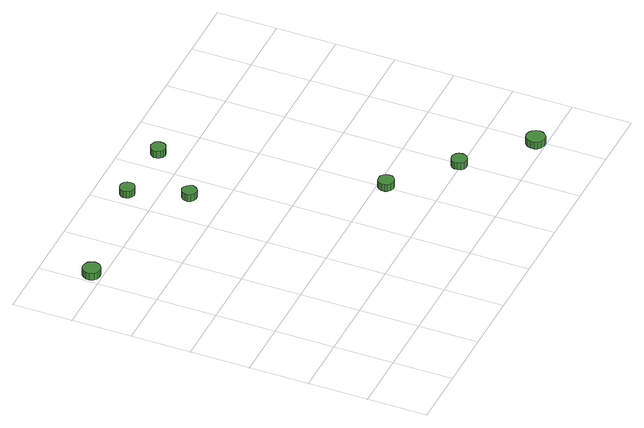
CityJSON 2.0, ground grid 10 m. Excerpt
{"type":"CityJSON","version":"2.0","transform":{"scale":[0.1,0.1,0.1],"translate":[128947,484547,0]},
"CityObjects":{
"tree1":{"type":"SolitaryVegetationObject","attributes":{"function":"something"},"geometry":[{"type":"MultiSurface","lod":"1","boundaries":[[[0,1,2,3,4,5,6,7,8,9,10,11,12,13,14]],[[15,16,17,18,19,20,21,22,23,24,25,26,27,28,29]],[[0,29,28,1]],[[1,28,27,2]],[[2,27,26,3]],[[3,26,25,4]],[[4,25,24,5]],[[5,24,23,6]],[[6,23,22,7]],[[7,22,21,8]],[[8,21,20,9]],[[9,20,19,10]],[[10,19,18,11]],[[11,18,17,12]],[[12,17,16,13]],[[13,16,15,14]],[[14,15,29,0]]]}]},
"tree2":{"type":"SolitaryVegetationObject","attributes":{"function":"something"},"geometry":[{"type":"MultiSurface","lod":"1","boundaries":[[[30,31,32,33,34,35,36,37,38,39,40,41,42,43,44]],[[45,46,47,48,49,50,51,52,53,54,55,56,57,58,59]],[[30,59,58,31]],[[31,58,57,32]],[[32,57,56,33]],[[33,56,55,34]],[[34,55,54,35]],[[35,54,53,36]],[[36,53,52,37]],[[37,52,51,38]],[[38,51,50,39]],[[39,50,49,40]],[[40,49,48,41]],[[41,48,47,42]],[[42,47,46,43]],[[43,46,45,44]],[[44,45,59,30]]]}]},
"tree3":{"type":"SolitaryVegetationObject","attributes":{"function":"something"},"geometry":[{"type":"MultiSurface","lod":"1","boundaries":[[[60,61,62,63,64,65,66,67,68,69,70,71,72,73,74]],[[75,76,77,78,79,80,81,82,83,84,85,86,87,88,89]],[[60,89,88,61]],[[61,88,87,62]],[[62,87,86,63]],[[63,86,85,64]],[[64,85,84,65]],[[65,84,83,66]],[[66,83,82,67]],[[67,82,81,68]],[[68,81,80,69]],[[69,80,79,70]],[[70,79,78,71]],[[71,78,77,72]],[[72,77,76,73]],[[73,76,75,74]],[[74,75,89,60]]]}]},
"tree4":{"type":"SolitaryVegetationObject","attributes":{"function":"something"},"geometry":[{"type":"MultiSurface","lod":"1","boundaries":[[[90,91,92,93,94,95,96,97,98,99,100,101,102,103,104]],[[105,106,107,108,109,110,111,112,113,114,115,116,117,118,119]],[[90,119,118,91]],[[91,118,117,92]],[[92,117,116,93]],[[93,116,115,94]],[[94,115,114,95]],[[95,114,113,96]],[[96,113,112,97]],[[97,112,111,98]],[[98,111,110,99]],[[99,110,109,100]],[[100,109,108,101]],[[101,108,107,102]],[[102,107,106,103]],[[103,106,105,104]],[[104,105,119,90]]]}]},
"tree5":{"type":"SolitaryVegetationObject","attributes":{"function":"something"},"geometry":[{"type":"MultiSurface","lod":"1","boundaries":[[[120,121,122,123,124,125,126,127,128,129,130,131,132,133,134]],[[135,136,137,138,139,140,141,142,143,144,145,146,147,148,149]],[[120,149,148,121]],[[121,148,147,122]],[[122,147,146,123]],[[123,146,145,124]],[[124,145,144,125]],[[125,144,143,126]],[[126,143,142,127]],[[127,142,141,128]],[[128,141,140,129]],[[129,140,139,130]],[[130,139,138,131]],[[131,138,137,132]],[[132,137,136,133]],[[133,136,135,134]],[[134,135,149,120]]]}]},
"tree6":{"type":"SolitaryVegetationObject","attributes":{"function":"something"},"geometry":[{"type":"MultiSurface","lod":"1","boundaries":[[[150,151,152,153,154,155,156,157,158,159,160,161,162,163,164]],[[165,166,167,168,169,170,171,172,173,174,175,176,177,178,179]],[[150,179,178,151]],[[151,178,177,152]],[[152,177,176,153]],[[153,176,175,154]],[[154,175,174,155]],[[155,174,173,156]],[[156,173,172,157]],[[157,172,171,158]],[[158,171,170,159]],[[159,170,169,160]],[[160,169,168,161]],[[161,168,167,162]],[[162,167,166,163]],[[163,166,165,164]],[[164,165,179,150]]]}]},
"tree7":{"type":"SolitaryVegetationObject","attributes":{"function":"something"},"geometry":[{"type":"MultiSurface","lod":"1","boundaries":[[[180,181,182,183,184,185,186,187,188,189,190,191,192,193,194]],[[195,196,197,198,199,200,201,202,203,204,205,206,207,208,209]],[[180,209,208,181]],[[181,208,207,182]],[[182,207,206,183]],[[183,206,205,184]],[[184,205,204,185]],[[185,204,203,186]],[[186,203,202,187]],[[187,202,201,188]],[[188,201,200,189]],[[189,200,199,190]],[[190,199,198,191]],[[191,198,197,192]],[[192,197,196,193]],[[193,196,195,194]],[[194,195,209,180]]]}]}
},
"vertices":[
[35,519,17],[33,525,17],[30,530,17],[24,533,17],[18,534,17],[12,532,17],[8,528,17],[5,522,17],[5,516,17],[8,510,17],[12,506,17],[18,504,17],[24,505,17],[30,508,17],[33,513,17],[33,513,4],[30,508,4],[24,505,4],[18,504,4],[12,506,4],[8,510,4],[5,516,4],[5,522,4],[8,528,4],[12,532,4],[18,534,4],[24,533,4],[30,530,4],[33,525,4],[35,519,4],
[233,546,23],[232,551,23],[229,555,23],[225,557,23],[220,558,23],[215,556,23],[211,553,23],[209,548,23],[209,543,23],[211,538,23],[215,535,23],[220,533,23],[225,534,23],[229,536,23],[232,541,23],[232,541,10],[229,536,10],[225,534,10],[220,533,10],[215,535,10],[211,538,10],[209,543,10],[209,548,10],[211,553,10],[215,556,10],[220,558,10],[225,557,10],[229,555,10],[232,551,10],[233,546,10],
[268,455,20],[266,460,20],[263,464,20],[259,467,20],[254,468,20],[249,466,20],[245,463,20],[243,458,20],[243,453,20],[245,448,20],[249,445,20],[254,443,20],[259,443,20],[263,446,20],[266,450,20],[266,450,7],[263,446,7],[259,443,7],[254,443,7],[249,445,7],[245,448,7],[243,453,7],[243,458,7],[245,463,7],[249,466,7],[254,468,7],[259,467,7],[263,464,7],[266,460,7],[268,455,7],
[416,186,18],[415,192,18],[412,196,18],[407,199,18],[402,199,18],[396,198,18],[392,194,18],[390,189,18],[390,184,18],[392,179,18],[396,175,18],[402,173,18],[407,174,18],[412,177,18],[415,181,18],[415,181,5],[412,177,5],[407,174,5],[402,173,5],[396,175,5],[392,179,5],[390,184,5],[390,189,5],[392,194,5],[396,198,5],[402,199,5],[407,199,5],[412,196,5],[415,192,5],[416,186,5],
[345,542,23],[344,547,23],[341,551,23],[336,553,23],[331,554,23],[326,552,23],[323,549,23],[320,544,23],[320,539,23],[323,534,23],[326,531,23],[331,529,23],[336,530,23],[341,532,23],[344,537,23],[344,537,10],[341,532,10],[336,530,10],[331,529,10],[326,531,10],[323,534,10],[320,539,10],[320,544,10],[323,549,10],[326,552,10],[331,554,10],[336,553,10],[341,551,10],[344,547,10],[345,542,10],
[510,103,18],[509,109,18],[506,113,18],[501,116,18],[496,116,18],[491,115,18],[487,111,18],[485,106,18],[485,101,18],[487,96,18],[491,92,18],[496,91,18],[501,91,18],[506,94,18],[509,98,18],[509,98,5],[506,94,5],[501,91,5],[496,91,5],[491,92,5],[487,96,5],[485,101,5],[485,106,5],[487,111,5],[491,115,5],[496,116,5],[501,116,5],[506,113,5],[509,109,5],[510,103,5],
[610,16,18],[609,22,18],[605,28,18],[600,31,18],[593,32,18],[587,30,18],[582,25,18],[580,19,18],[580,13,18],[582,7,18],[587,3,18],[593,1,18],[600,1,18],[605,5,18],[609,10,18],[609,10,5],[605,5,5],[600,1,5],[593,1,5],[587,3,5],[582,7,5],[580,13,5],[580,19,5],[582,25,5],[587,30,5],[593,32,5],[600,31,5],[605,28,5],[609,22,5],[610,16,5]
]}
